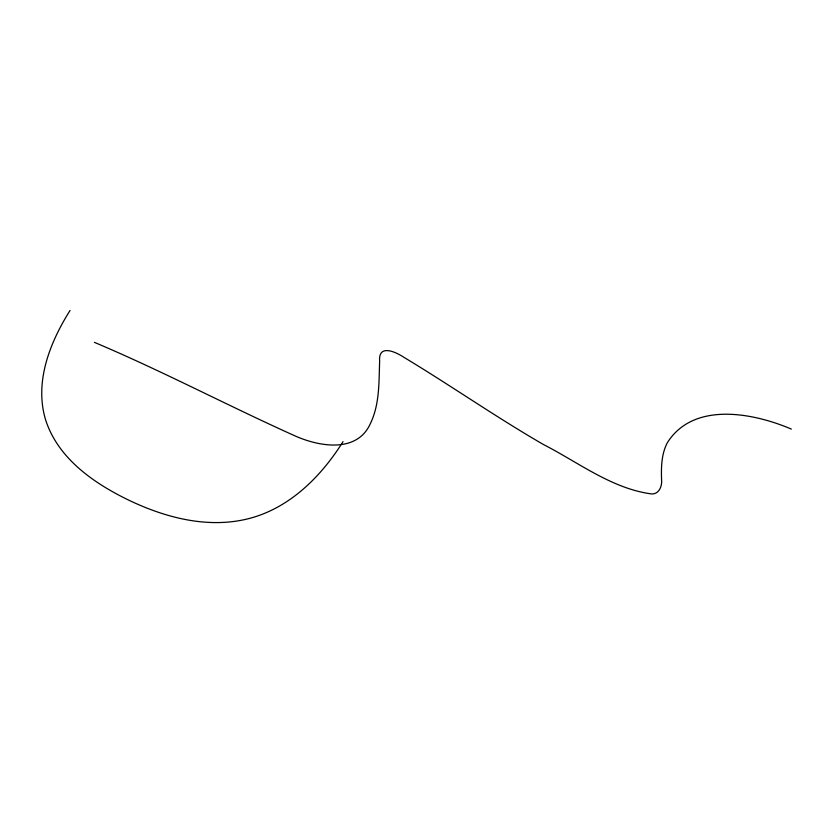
<?xml version="1.0" encoding="UTF-8"?>
<svg xmlns="http://www.w3.org/2000/svg" width="833" height="833" viewBox="0 0 833 833"><rect width="100%" height="100%" fill="white"/><g stroke="black" fill="none" stroke-linecap="round" stroke-linejoin="round"><path stroke-width="1.25" d="M70.055 310.459C49.938 342.405 34.174 381.93 45.596 419.822C57.966 458.41 93.608 483.088 128.438 499.998C165.85 517.991 209.198 529.267 250.327 518.199C290.53 507.297 321.476 476.06 343.029 441.636M791.35 429.099C753.355 412.824 693.483 401.183 667.295 442.781C661.423 454.141 661.121 467.146 661.579 479.641C662.204 485.92 659.413 493.823 652.031 493.99C612.224 488.898 578.643 462.534 543.689 444.655C496.114 417.218 451.059 385.689 404.026 357.388C395.873 351.974 378.192 343.613 379.64 361.199C378.859 382.305 379.754 404.411 370.237 423.903C356.639 453.673 318.321 446.478 294.278 435.565C227.253 405.4 162.185 370.956 94.41 342.353"/></g></svg>
